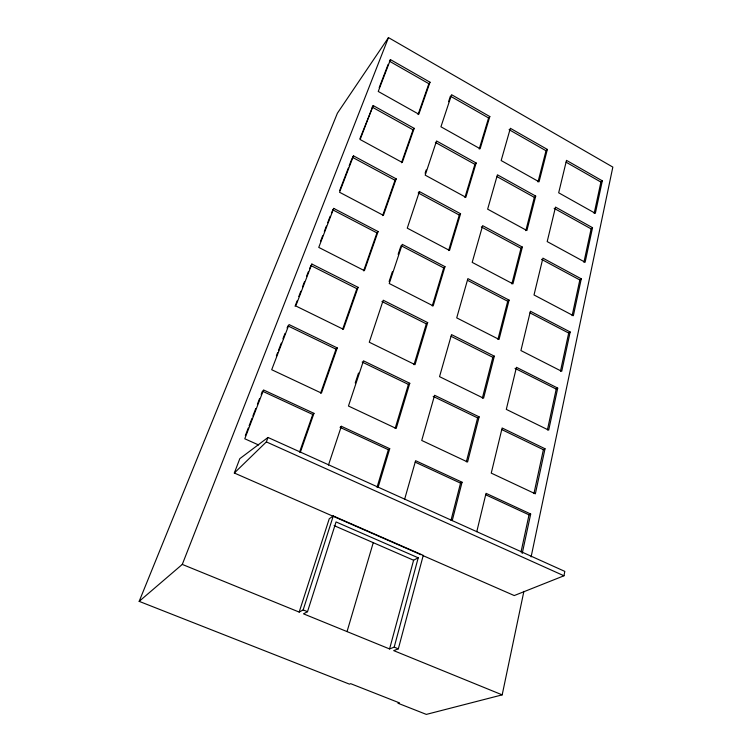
<?xml version="1.0" encoding="UTF-8"?>
<svg xmlns="http://www.w3.org/2000/svg" width="752" height="752" viewBox="0 0 752 752"><rect width="100%" height="100%" fill="white"/><g stroke="black" fill="none" stroke-linecap="round" stroke-linejoin="round"><path stroke-width="1.13" d="M423.085 555.653L514.246 595.556L563.972 575.778L564.808 571.388L268.003 437.467L239.813 458.664L234.323 473.017L420.941 554.713M531.109 556.884L612.833 167.094L388.474 37.6L337.404 113.195L139.167 601.356L349.436 684.132L350.705 683.681L399.34 702.838L397.977 703.233L426.337 714.4L502.186 694.867L523.881 591.382M545.021 448.747L535.349 493.829L491.253 473.121L502.139 427.991L545.021 448.747L543.386 449.705L533.939 493.585M570.166 331.98L561.725 371.328L520.92 350.554L530.395 311.234L570.166 331.98L568.691 333.051L560.475 371.215M592.538 227.687L585.122 262.241L547.193 241.589L555.512 207.101L592.538 227.687L591.11 228.881L583.919 262.279M521.033 551.968L529.032 514.847L530.686 514.011L486.036 493.321L476.768 531.72M547.418 429.947L556.226 389.085L557.721 388.098L516.455 367.314L506.303 409.379L548.697 430.153L557.721 388.098M572.131 315.68L579.82 279.97L581.277 278.832L542.906 258.143L534.014 294.963L573.362 315.699L581.277 278.832M594.155 213.427L600.914 182.069L602.314 180.828L566.5 160.364L558.68 192.794L595.34 213.342L602.314 180.828M522.217 553.463L530.686 514.011M450.984 520.375L460.544 483.141L462.066 482.211L415.612 460.694L404.585 499.422M482.352 398.175L492.833 357.313L494.327 356.166L451.52 334.602L439.544 376.658L483.564 398.231L494.327 356.166M511.849 283.918L520.995 248.282L522.358 247.07L482.634 225.656L472.19 262.373L512.939 283.852L522.358 247.07M538.009 181.965L546.018 150.748L547.343 149.422L510.354 128.291L501.17 160.552L539.062 181.796L547.343 149.422M466.353 461.841L477.623 417.896L479.137 416.852L434.59 395.279L421.731 440.456L467.584 462.001L479.137 416.852M497.937 339.396L507.713 301.27L509.095 300.114L467.885 278.616L456.718 317.87L499.046 339.415L509.095 300.114M525.817 230.657L534.352 197.362L535.697 196.084L497.42 174.812L487.644 209.159L526.889 230.526L535.697 196.084M452.225 520.647L462.066 482.211M502.186 694.867L393.681 650.612L398.334 648.826L423.254 555.352L333.277 515.957L329.244 518.767L299.183 612.081L182.285 564.414L139.167 601.356M394.198 647.134L418.215 557.805L336.05 521.935L307.512 611.696L303.498 613.839L389.574 648.938L394.198 647.134L398.334 648.826M389.574 648.938L413.6 560.231L418.215 557.805M347.039 631.595L373.255 542.662M377.025 487.305L388.352 449.724L389.733 448.7L341.352 426.281L340.073 427.38L388.352 449.724M413.995 364.72L426.328 323.858L427.691 322.608L383.219 300.217L369.27 342.216L415.038 364.654L427.691 322.608M448.596 250.585L459.303 215.063L460.572 213.756L419.419 191.572L418.225 192.944L459.303 215.063M479.221 149.028L488.584 117.961L489.825 116.56L451.585 94.714L440.935 126.787L480.133 148.755L489.825 116.56M395.148 428.424L408.411 384.422L409.784 383.276L363.46 360.838L348.458 406.033L396.191 428.461L409.784 383.276M432.24 305.951L443.708 267.9L444.977 266.659L402.235 244.353L389.235 283.513L433.18 305.885L444.977 266.659M464.915 197.503L474.907 164.35L476.157 162.987L436.545 140.972L425.2 175.15L465.845 197.287L476.157 162.987M378.068 487.456L389.733 448.7M460.572 213.756L449.527 250.435L407.264 228.157L419.419 191.572M299.183 612.081L303.159 609.919L333.277 515.957M448.568 101.699L450.401 96.171L488.584 117.961M355.226 382.965L358.516 373.058M389.122 281.511L392.365 271.726M398.146 254.345L400.675 246.741M425.106 173.233L426.205 169.924M328.464 465.084L341.352 426.281M299.559 452.112L312.757 414.484L313.969 413.337L263.529 389.959L244.785 438.783L258.603 444.977M342.555 329.489L356.862 288.683L358.093 287.339L311.864 264.055L309.486 268.69M382.636 215.627L395.035 180.254L396.191 178.854L353.515 155.852L352.434 157.318L395.035 180.254M418.056 114.577L428.875 83.716L430.022 82.222L390.457 59.615L389.376 61.166L428.875 83.716M320.615 393.174L336.031 349.172L337.263 347.922L289.031 324.563L271.698 369.721L321.452 393.099L337.263 347.922M363.639 270.861L376.94 232.885L378.096 231.55L333.719 208.389L331.397 213.042M401.493 162.789L413.045 129.814L414.192 128.357L373.171 105.553L359.888 138.819M300.386 452.149L313.969 413.337M358.093 287.339L343.401 329.31L295.771 305.961L311.864 264.055M396.191 178.854L383.407 215.373L339.547 192.258L353.515 155.852M430.022 82.222L418.817 114.21L378.237 91.453L390.457 59.615M378.096 231.55L364.41 270.664L318.754 247.408L333.719 208.389M414.192 128.357L402.264 162.47L360.133 139.524L373.171 105.553M234.323 473.017L266.358 441.903L268.003 437.467M245.359 435.577L248.273 427.991M249.1 425.829L252.014 418.253M252.851 416.082L255.765 408.505M257.428 404.172L259.506 398.757M261.17 394.424L262.42 391.181L312.757 414.484M295.057 306.252L297.115 300.885M298.77 296.589L300.828 291.231M302.473 286.935L304.541 281.568M306.6 276.21L308.254 271.914M339.697 190.472L348.326 168.016M349.154 165.872L352.03 158.39M379.187 87.683L388.154 64.352M276.36 355.94L277.591 352.726M278.419 350.582L281.304 343.062M282.949 338.776L285.017 333.409M287.076 328.041L287.903 325.889L336.031 349.172M320.587 241.185L322.664 235.771M324.328 231.447L326.406 226.032M327.656 222.78L330.147 216.285M182.285 564.414L388.474 37.6M303.159 609.919L307.512 611.696M334.114 525.62L413.6 560.231M266.358 441.903L563.972 575.778M415.236 462.17L460.544 483.141M485.529 494.703L529.032 514.847M362.173 362.06L408.411 384.422M433.161 396.389L477.623 417.896M501.631 429.505L543.386 449.705M310.726 265.475L356.862 288.683M381.941 301.524L426.328 323.858M451.144 336.341L492.833 357.313M515.017 368.358L556.226 389.085M332.638 209.789L376.94 232.885M401.032 245.66L443.708 267.9M467.603 280.355L507.713 301.27M530 312.888L568.691 333.051M481.336 226.935L520.995 248.282M541.506 259.337L579.82 279.97M372.08 107.066L413.045 129.814M435.352 142.391L474.907 164.35M497.138 176.701L534.352 197.362M554.139 208.351L591.11 228.881M509.085 129.664L546.018 150.748M566.143 162.225L600.914 182.069"/></g></svg>
